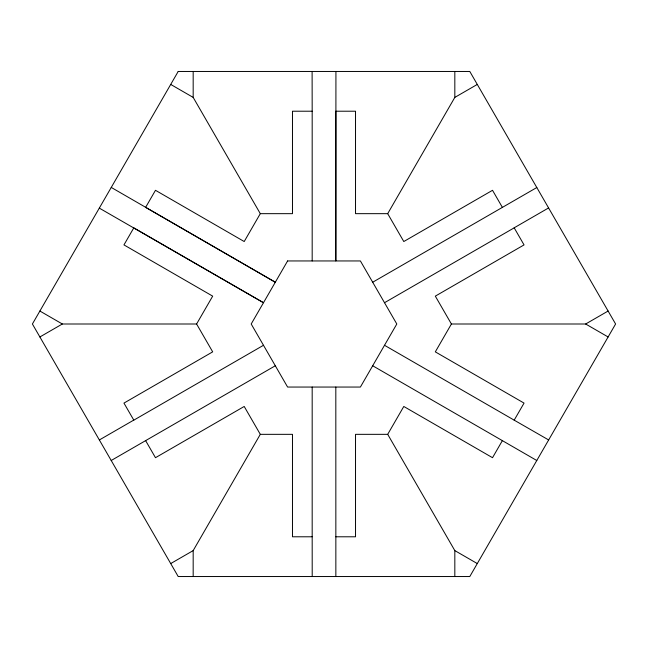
<?xml version="1.0" encoding="UTF-8"?>
<svg xmlns="http://www.w3.org/2000/svg" width="648" height="648" viewBox="0 0 648 648"><rect width="100%" height="100%" fill="white"/><g stroke="black" fill="none" stroke-linecap="round" stroke-linejoin="round"><path stroke-width="0.97" d="M263.485 345.287L133.812 420.155L123.954 403.096L212.682 351.864L196.595 324L212.682 296.136L123.954 244.904L133.812 227.845L263.485 302.713L99.306 208.113M170.716 84.434L193.177 97.403L260.302 213.662L244.207 241.534L155.48 190.301L145.63 207.368L275.311 282.236L111.254 187.426M193.177 576.534L193.177 550.598L260.302 434.338L244.207 406.466L155.48 457.699L145.63 440.632M335.931 71.466L335.818 260.95L335.818 111.213L355.525 111.213L355.525 213.662L387.698 213.662L454.823 97.403L477.284 84.434M335.818 387.05L335.85 536.787L355.525 536.787L355.525 434.338L387.698 434.338L403.793 406.466L492.52 457.699L502.37 440.632M548.589 207.935L514.172 227.813L524.046 244.904L435.318 296.136L451.405 324L435.318 351.864L524.046 403.096L514.188 420.155L384.515 345.287M39.884 336.968L62.346 324L196.595 324M99.355 439.96L133.772 420.09M372.689 282.236L536.811 187.531M111.205 460.501L275.311 365.764M384.515 302.713L514.188 227.845M170.716 563.566L193.177 550.598M451.405 324L585.654 324L608.116 311.032M312.182 260.95L312.182 111.213L292.475 111.213L292.475 213.662L260.302 213.662M260.302 434.338L292.475 434.338L292.475 536.787L312.182 536.787L312.206 576.534M514.188 420.155L548.654 439.96M585.654 324L608.116 336.968M372.689 365.764L536.787 460.509M39.884 311.032L62.346 324M387.698 434.338L454.823 550.598L477.284 563.566M502.37 207.368L492.52 190.301L403.793 241.534L387.698 213.662M312.109 71.466L312.182 111.213M454.823 71.466L454.823 97.403M454.823 550.598L454.823 576.534M335.85 536.787L335.85 576.534M312.182 387.05L312.182 536.787M193.177 71.466L193.177 97.403M178.2 71.466L32.4 324L178.2 576.534L469.8 576.534L615.6 324L469.8 71.466L178.2 71.466M287.599 260.95L251.197 324L287.599 387.05L360.401 387.05L396.803 324L360.401 260.95L287.599 260.95"/></g></svg>
